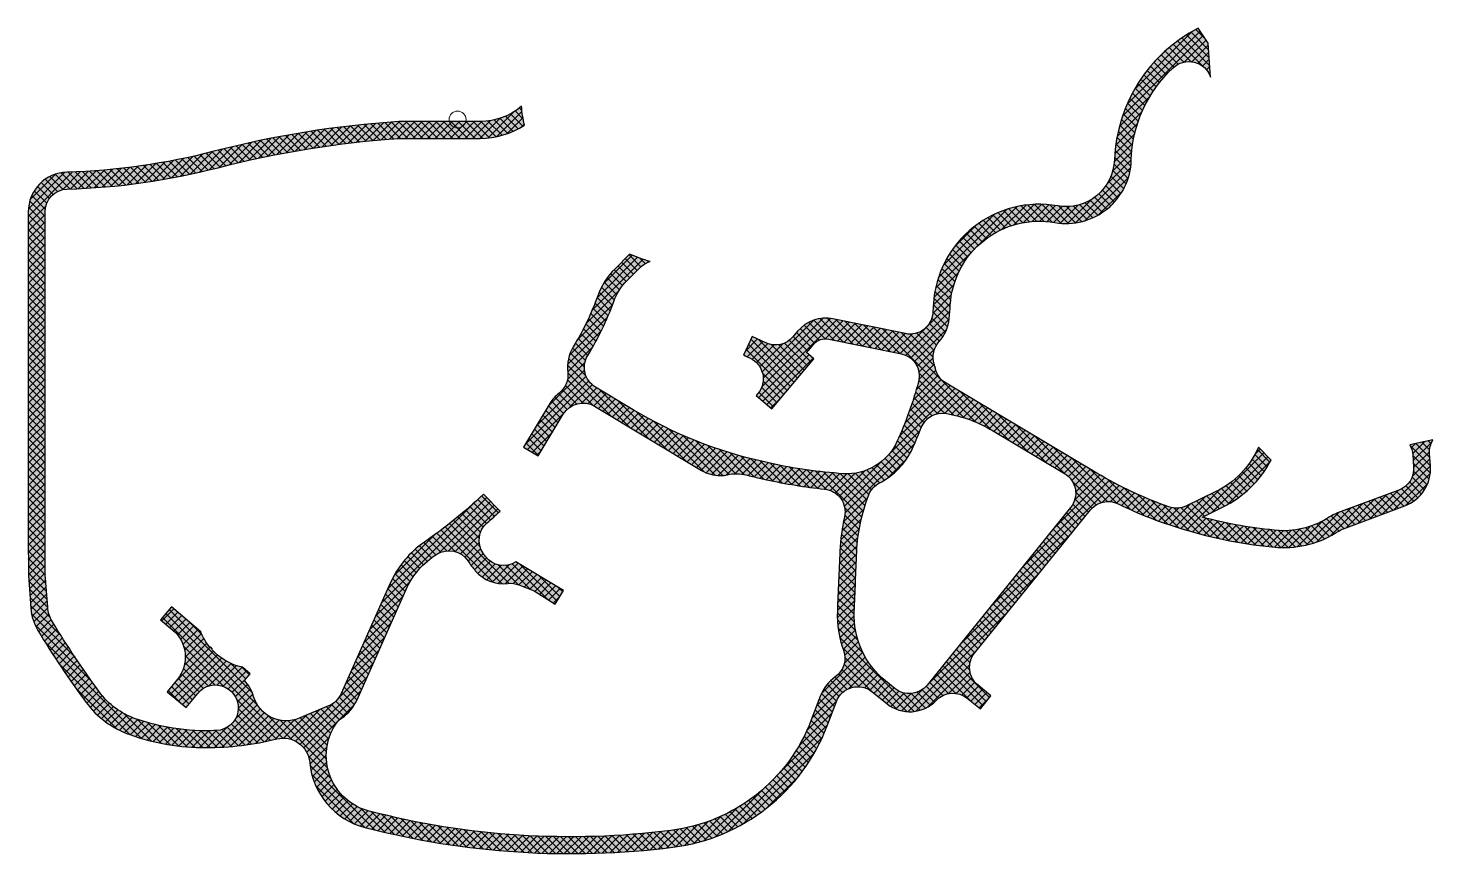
# Model space of a CAD drawing. Extents: x 833956 to 834454, y 817766 to 818060.
import ezdxf

# ---------------------------------------------------------------- set-up
doc = ezdxf.new("R2010")
doc.units = 0
doc.header["$LTSCALE"] = 10
doc.header["$MEASUREMENT"] = 0
doc.linetypes.add('ACAD_ISO03W100', pattern=[30, 12, -18])
doc.layers.get('Defpoints').update_dxf_attribs({"lineweight": 13})
for name, color, linetype, lineweight in [('eva-b-fsd', 10, 'ACAD_ISO03W100', 30), ('eva-h-fsd', 10, 'Continuous', 15), ('eva-h-solid', 254, 'Continuous', 15)]:
    doc.layers.add(name, color=color, linetype=linetype, lineweight=lineweight)

msp = doc.modelspace()

# ---------------------------------------------------------------- hatches: boundary and pattern name
at = {"layer": 'eva-h-fsd'}
h = msp.add_hatch(dxfattribs=at)
h.set_pattern_fill('NET', color=256, scale=15, angle=45)
h.set_pattern_definition([(45, (0, 0), (-1.325825214724776, 1.325825214724777), []), (135, (0, 0), (-1.325825214724777, -1.325825214724776), [])])
edge = h.paths.add_edge_path()
edge.add_line((834002.6372301079, 817849.5500554175), (834006.9812543916, 817845.859708147))
edge.add_arc((833998.8882891731, 817836.3332232774), 12.49999999996486, -39.05652049009899, 49.65134342305748, ccw=False)
edge.add_line((834008.5948489056, 817828.4571393417), (834004.9155653411, 817823.9227557593))
edge.add_line((834004.9155653411, 817823.9227557593), (834011.7278800411, 817818.3951163226))
edge.add_line((834011.7278800411, 817818.3951163226), (834015.8194032799, 817823.4375479472))
edge.add_arc((834022.1092539866, 817818.3338455572), 8.099999999883325, -87.78404388653757, 140.9434795118549, ccw=False)
edge.add_arc((834018.6331725841, 817908.1666171299), 97.99999994622758, 270.05692180446874, 272.21595611323175, ccw=False)
edge.add_arc((834018.6560224583, 817885.1666285439), 75.00000000980035, 258.0909810673327, 270.05692180351537, ccw=False)
edge.add_arc((834018.6560224635, 817885.1666285534), 75.00000002020455, 250.577467704551, 258.0909810650086, ccw=False)
edge.add_arc((834002.6944845113, 817839.8982145294), 26.99999999884721, 216.395114420816, 250.5774677049209, ccw=False)
edge.add_arc((834249.026531696, 818021.4718613817), 333.0203697453982, 211.2237900140254, 216.3943414268794, ccw=False)
edge.add_arc((833974.2924659725, 817854.9310447389), 11.74999999895416, 184.2039597017222, 211.2237900171938, ccw=False)
edge.add_line((833962.5740803665, 817854.069686065), (833961.7206500288, 817865.6802103341))
edge.add_line((833961.7206500288, 817865.6802103341), (833961.6180110648, 817879.8448784273))
edge.add_line((833961.6180110648, 817879.8448784273), (833961.6682652874, 817994.3316484608))
edge.add_arc((833969.7682645072, 817994.328092948), 8.100000000111377, 91.64423581496243, 179.9748498903664, ccw=False)
edge.add_arc((833962.6144348527, 818243.5452173792), 241.2197793766693, 271.644235816825, 284.5078058771994)
edge.add_arc((834110.3896029183, 817672.4620159062), 348.6730272428574, 93.74882869622849, 104.507805877316, ccw=False)
edge.add_arc((834088.5731495061, 818005.4210696502), 14.99999999976891, 89.99999998532581, 93.74882868128878, ccw=False)
edge.add_line((834088.57314951, 818020.42106965), (834116.0416026195, 818020.4210696503))
edge.add_arc((834116.0416026202, 818048.8448569367), 28.42378728638869, 269.999999998592, 303.3822535732885)
edge.add_arc((834194.9105075109, 818038.1901490162), 64.5681701065096, 185.6464452703483, 191.6873776557143, ccw=False)
edge.add_arc((834116.0416026193, 818048.84485694), 22.42378728973982, 270.00000000029746, 310.6713774720384, ccw=False)
edge.add_line((834116.0416026195, 818026.4210696502), (834088.5731490627, 818026.4210696502))
edge.add_arc((834088.5731490634, 818005.4210696438), 21.00000000640284, 90.00000000190573, 93.74882880097897)
edge.add_arc((834110.3896030677, 817672.4620159518), 354.6730272363994, 93.74882879905539, 104.5078058921584)
edge.add_arc((833962.6144348498, 818243.5452173941), 235.2197793916388, 271.64423581737117, 284.5078058925929, ccw=False)
edge.add_arc((833969.7682645074, 817994.328092948), 14.10000000019947, 91.64423581767458, 179.9748498915226)
edge.add_line((833955.6682658657, 817994.3342821738), (833955.6180015231, 817879.824457176))
edge.add_line((833955.6180015231, 817879.824457176), (833955.7222455201, 817865.4382867914))
edge.add_line((833955.7222455201, 817865.4382867914), (833956.5902238863, 817853.6298433379))
edge.add_arc((833974.2924659727, 817854.9310447386), 17.74999999918288, 184.2039597005885, 211.2238803700663)
edge.add_arc((834249.0392586301, 818021.480168798), 339.0355595882726, 211.2238803689501, 216.3941112063994)
edge.add_arc((834002.6945711945, 817839.8983777735), 33.00018277802427, 216.3942481429554, 250.5774200170999)
edge.add_arc((834018.6560224569, 817885.1666285313), 80.99999999727079, 250.5774677037057, 270.0569218045688)
edge.add_arc((834018.6331725849, 817908.1666171809), 103.9999999972739, 270.0569218039809, 284.0470256711494)
edge.add_arc((834046.1574149852, 817798.1576353674), 9.399999999924455, 5.063257934134128, 104.04702567256001, ccw=False)
edge.add_arc((834081.7280687429, 817801.3092408726), 26.30999896414452, 185.0632579355491, 255.4573888034726)
edge.add_arc((834148.032513655, 818056.9051646264), 290.365969649737, 255.4573881017989, 277.1987223543259)
edge.add_arc((834175.9565389802, 817835.8240966591), 67.52838349350526, 277.1987223545566, 339.2147263485334)
edge.add_line((834239.0899670366, 817811.8605234887), (834242.3915218842, 817820.5586618657))
edge.add_arc((834249.9643489061, 817817.6842417676), 8.100000000149643, 51.05985730686149, 159.2147263465691, ccw=False)
edge.add_line((834255.055264985, 817823.9844460087), (834260.2461633808, 817819.789910864))
edge.add_arc((834268.4167694332, 817829.9013497692), 12.99999999991001, 231.0598573068793, 316.5800092186044)
edge.add_arc((834283.7424357918, 817815.398455208), 8.099999999770846, 51.05985730003607, 136.5800092203406, ccw=False)
edge.add_line((834288.8333518712, 817821.6986594483), (834293.4722873142, 817817.9501411247))
edge.add_line((834293.4722873142, 817817.9501411247), (834297.2430649777, 817822.6171782936))
edge.add_line((834297.2430649777, 817822.6171782936), (834292.6545405595, 817826.3249616995))
edge.add_arc((834297.7454566382, 817832.6251659405), 8.09999999985069, 141.0598573064669, 231.0598573076249, ccw=False)
edge.add_line((834291.4452523973, 817837.7160820193), (834332.5019480572, 817888.5253202987))
edge.add_arc((834338.8021522982, 817883.4344042198), 8.099999999997026, 63.88710950717211, 141.0598573063439, ccw=False)
edge.add_arc((834407.7502710226, 818024.0949154712), 148.5500000035486, 243.887109506536, 253.2668277178851)
edge.add_arc((834412.2502017423, 818034.3209558403), 159.6444631457126, 252.7768729442815, 265.2557810701878)
edge.add_arc((834401.0642425944, 817910.6292707982), 35.46326731417368, 266.73810822923, 303.4623352258175)
edge.add_arc((834425.0845355332, 817874.2866816468), 8.10000000006635, 110.3940288012592, 123.4623352270176, ccw=False)
edge.add_line((834422.2618931796, 817881.8789599705), (834444.0147099663, 817889.9661795576))
edge.add_arc((834439.101221425, 817903.1823677508), 14.10000000009748, 290.3940288005084, 363.9986999941424)
edge.add_line((834453.1668968466, 817904.1656148894), (834452.857244668, 817908.5952916828))
edge.add_arc((834460.9375262917, 817909.1601357847), 8.099999998682323, 148.59521567057, 183.9987000020832, ccw=False)
edge.add_line((834454.0241172536, 817913.3808911021), (834445.7826258425, 817911.702903581))
edge.add_arc((834438.7915692504, 817907.6120445437), 8.099999996071016, 3.9986999876812774, 30.33429485457782, ccw=False)
edge.add_line((834446.8718508717, 817908.1768886434), (834447.1815030501, 817903.7472118515))
edge.add_arc((834439.101221425, 817903.1823677507), 8.100000000002842, -69.60597119999761, 3.998699994001015, ccw=False)
edge.add_line((834441.9238637784, 817895.5900894271), (834420.1710469923, 817887.5028698401))
edge.add_arc((834425.0845355336, 817874.2866816473), 14.09999999977013, 110.3940288010029, 123.4623352260744)
edge.add_arc((834401.0642425945, 817910.6292707985), 29.46326731445738, 266.8835049189496, 303.462335226527, ccw=False)
edge.add_arc((834412.2502017411, 818034.3209558389), 153.6444631441842, 254.923754262619, 265.2257722555377, ccw=False)
edge.add_line((834372.2866298994, 817885.9648505364), (834379.3899189063, 817889.5006191178))
edge.add_arc((834363.0062155157, 817923.5654729019), 37.80000000168781, 295.685517416566, 332.6982320039634)
edge.add_line((834396.595411923, 817906.2274832597), (834392.1232980423, 817910.7812832433))
edge.add_arc((834363.006215517, 817923.5654729003), 31.79999999961786, 295.68551741595604, 336.2955718808193, ccw=False)
edge.add_line((834376.7893310667, 817894.9077387659), (834366.5671243226, 817889.9913048263))
edge.add_arc((834363.0563306767, 817897.2909165941), 8.100000245963212, 250.584243148134, 295.6855170698751, ccw=False)
edge.add_arc((834407.7502710234, 818024.0949154712), 142.550000003938, 239.2194393844903, 250.584242158774, ccw=False)
edge.add_line((834334.8001080382, 817901.6254244884), (834281.2941293125, 817933.4967896554))
edge.add_arc((834285.4393157045, 817940.4557716049), 8.099999999862574, 191.4416321198747, 239.2194393828986, ccw=False)
edge.add_arc((834263.680489765, 817936.0519671405), 14.10000000070966, 11.44163212627772, 17.7590081111678)
edge.add_arc((834284.8226121855, 817942.8232786517), 8.099999999835534, 137.7436965376889, 197.759008104233, ccw=False)
edge.add_arc((834268.3914120158, 817957.7516295648), 14.10000000023394, 317.7436965380041, 354.7114198080395)
edge.add_arc((834138.726375379, 817969.7542254418), 144.3193688891008, 354.7114198091641, 356.6118686614466)
edge.add_arc((834314.4209393479, 817959.3525676538), 31.68283079308976, 80.04070842519587, 176.6118686603307, ccw=False)
edge.add_arc((834323.8998806977, 818013.3345665155), 23.12507493442823, 260.0407084255424, 358.4469419280398)
edge.add_arc((834393.339138578, 818011.4518864879), 46.33970044896054, 132.9402150673476, 178.4469419278464, ccw=False)
edge.add_arc((834367.4319206597, 818039.5778477938), 8.103108026780513, 17.998132806155525, 134.316472124367, ccw=False)
edge.add_line((834375.1385159488, 818042.0815947349), (834374.2990001675, 818054.1609998423))
edge.add_line((834374.2990001675, 818054.1609998423), (834370.7518997096, 818059.5426914153))
edge.add_arc((834396.102500294, 818010.5856039161), 55.13120138719275, 117.3756938265088, 177.6247845840972)
edge.add_arc((834323.8998806976, 818013.3345665154), 17.12507493422611, 260.04070843671445, 358.4469419280159, ccw=False)
edge.add_arc((834314.4209393567, 817959.3525676432), 37.68283080208961, 80.0407084361789, 176.6118667930469)
edge.add_arc((834138.7263758808, 817969.7542311484), 138.3193687257817, 355.2815456579309, 356.61186679406836, ccw=False)
edge.add_arc((834268.5044238252, 817959.0424496398), 8.09999999995704, 258.5090564658643, 355.28154565768443, ccw=False)
edge.add_line((834266.8907982013, 817951.1048043752), (834241.1749089808, 817956.3325282659))
edge.add_arc((834238.585139461, 817943.5930975946), 12.99999999982767, 78.50905646537262, 140.000001556405)
edge.add_line((834228.6265614736, 817951.9493362498), (834226.980034056, 817949.9870811763))
edge.add_arc((834220.775073925, 817955.1936606454), 8.099999999718676, 244.9558038166531, 320.00000156177754, ccw=False)
edge.add_line((834217.346204333, 817947.8552103105), (834212.492842209, 817950.122929658))
edge.add_line((834212.492842209, 817950.122929658), (834209.4026264036, 817943.5092645414))
edge.add_line((834209.4026264036, 817943.5092645414), (834211.7559992856, 817942.4096579016))
edge.add_arc((834208.3271296931, 817935.0712075668), 8.099999999961096, -39.999998437896124, 64.95580381366892, ccw=False)
edge.add_line((834214.5320898244, 817929.8646280974), (834213.9311595721, 817929.1484672705))
edge.add_line((834213.9311595721, 817929.1484672705), (834219.523284142, 817924.4561178808))
edge.add_line((834219.523284142, 817924.4561178808), (834234.3716778458, 817942.1517453997))
edge.add_line((834234.3716778458, 817942.1517453997), (834231.7290722881, 817944.3691551208))
edge.add_arc((834220.7750738886, 817955.1936606776), 15.40000004829206, 315.3406710555795, 320.0000015568368)
edge.add_line((834232.5721586186, 817945.294731778), (834234.218686036, 817947.2569868512))
edge.add_arc((834238.5851394607, 817943.5930975953), 5.699999999194366, 78.5090564630512, 140.0000015580666, ccw=False)
edge.add_line((834239.7206537888, 817949.1788479658), (834264.9111072246, 817944.0579387053))
edge.add_arc((834263.6804897648, 817936.0519671418), 8.10000000051362, -15.094465797458383, 81.26132173483091, ccw=False)
edge.add_arc((834138.7263840435, 817969.754224727), 137.5193598466249, 335.52165839543335, 344.9055341997271, ccw=False)
edge.add_arc((834246.1611747461, 817920.8424072037), 19.47445251573851, 266.2851569931342, 335.52165867457467, ccw=False)
edge.add_arc((834255.9138492196, 818071.0516805043), 169.9999999981411, 257.4222438430246, 266.2851569927167, ccw=False)
edge.add_line((834218.8939103214, 817905.1314462852), (834216.3795482471, 817905.6924479664))
edge.add_arc((834250.1330219517, 818056.972661519), 154.9999999987836, 239.0000512418732, 257.4222438418127, ccw=False)
edge.add_line((834170.302239164, 817924.1116585153), (834156.9027711668, 817932.1628548404))
edge.add_arc((834161.0745733639, 817939.105913707), 8.099999999861415, 148.4553293234017, 239.00005124297292, ccw=False)
edge.add_arc((834065.6571459061, 817997.6801657493), 103.8617276796235, 328.455329324889, 340.2062629952622)
edge.add_arc((834182.2008490694, 817955.7362408469), 19.99999999775062, 134.8844560624225, 160.2062629967736, ccw=False)
edge.add_line((834168.0872615281, 817969.9068670372), (834172.8795617952, 817974.6798776608))
edge.add_arc((834178.5955647512, 817968.9407740518), 8.100000001739737, 106.37339821970971, 134.8844560618316, ccw=False)
edge.add_arc((834195.8302532852, 818042.4247277905), 68.54983706772101, 246.9965499968098, 253.4574196269641, ccw=False)
edge.add_line((834169.041898613, 817979.3258829836), (834163.8531852652, 817974.1580548945))
edge.add_arc((834182.2008490707, 817955.7362408458), 25.9999999993535, 134.8844560630133, 160.2062629948547)
edge.add_arc((834065.6571459089, 817997.680165748), 97.86172767657976, 328.45532932469064, 340.20626299544335, ccw=False)
edge.add_arc((834161.0745733643, 817939.105913707), 14.1000000001828, 148.455329324896, 187.068703806268)
edge.add_arc((834139.0433088227, 817936.3739944686), 8.100000000489457, -52.291350960998784, 7.068703804049619, ccw=False)
edge.add_arc((834152.0102140222, 817919.6020127876), 13.09999999852895, 127.7086490347931, 148.9996004430504)
edge.add_line((834140.7813694354, 817926.3490898736), (834131.4260480554, 817910.7794663907))
edge.add_line((834131.4260480554, 817910.7794663907), (834136.5690303096, 817907.6892020763))
edge.add_line((834136.5690303096, 817907.6892020763), (834145.5054180471, 817922.5616139065))
edge.add_arc((834152.44844409, 817918.3897570827), 8.099999999440124, 59.00005123944061, 148.9996004473341, ccw=False)
edge.add_line((834156.6202462873, 817925.3328159488), (834194.5057766341, 817902.5689388483))
edge.add_arc((834201.2012616419, 817913.7121197457), 13.00000000003933, 239.0000512430822, 270.2331593268543)
edge.add_arc((834201.2095735356, 817911.6695948027), 10.95745814479144, 270.2331593215895, 283.5983857453361)
edge.add_arc((834206.9598821785, 817887.8977372937), 13.50000000016967, 75.6756657912594, 103.59838574955882, ccw=False)
edge.add_arc((834250.1330219513, 818056.9726615208), 161.0000000004946, 255.6756657908975, 257.4222438422686)
edge.add_line((834215.0729621687, 817899.8364396997), (834217.5873242428, 817899.2754380185))
edge.add_arc((834255.9138492193, 818071.0516805056), 175.9999999993589, 257.4222438432481, 264.2119240643254)
edge.add_arc((834237.3475029919, 817887.8902741245), 8.100000000008526, -12.700159383768721, 84.2119240632208, ccw=False)
edge.add_arc((834312.5611692572, 817870.9399225238), 69.00000008077453, 167.2998406162297, 177.567992181365)
edge.add_arc((857929.2831915234, 816867.7387086955), 23707.01962424464, 177.5676287468892, 177.6189359836582)
edge.add_arc((834278.7007649217, 817851.1617783045), 36.00000000117743, 177.6189359687739, 200.2081404197619)
edge.add_arc((834237.3153865357, 817835.9282476587), 8.099999999857097, -55.265596569839715, 20.208140421590087, ccw=False)
edge.add_arc((834249.9643489057, 817817.6842417676), 14.09999999989952, 124.7344034298153, 159.2147263485419)
edge.add_line((834236.7820203864, 817822.6878619377), (834233.480465539, 817813.989723561))
edge.add_arc((834175.9565389807, 817835.8240966592), 61.52838349314366, 277.1987223550467, 339.2147263481819, ccw=False)
edge.add_arc((834148.0325136529, 818056.9051646162), 284.3659696394638, 255.4573881016014, 277.1987223552006, ccw=False)
edge.add_arc((834081.7280693146, 817801.3092417937), 20.30999999950336, 205.7336050502643, 255.4573881008221, ccw=False)
edge.add_arc((834081.7280683762, 817801.3092437319), 20.3099999957016, 146.4312469227816, 205.7336111252107, ccw=False)
edge.add_arc((834071.5544165823, 817808.0606072306), 8.099999999200984, 123.9617056671731, 146.4312469229066, ccw=False)
edge.add_arc((834058.9012504502, 817826.8467693429), 14.55000000248084, 303.961705672127, 336.0291402343753)
edge.add_line((834072.1963450047, 817820.9355122128), (834089.6141981219, 817860.1102634121))
edge.add_arc((834116.1130124438, 817848.3283773374), 28.99999999895511, 122.3911171567944, 156.0291423669257, ccw=False)
edge.add_arc((834104.9169683793, 817865.9765669688), 8.099999999937053, 33.039971286591424, 122.39111715687201, ccw=False)
edge.add_arc((834140.3038433046, 817888.9921863634), 34.11314550103497, 213.0399712864532, 220.3007455618268)
edge.add_arc((834124.2016935876, 817875.3362101105), 13.00000000038153, 220.3007455657757, 276.9290083044257)
edge.add_arc((834126.7471860372, 817854.3903151513), 8.100001124151758, 68.27425558383862, 96.92900818586747, ccw=False)
edge.add_line((834129.7455164917, 817861.9149435605), (834135.1135118745, 817859.7759642722))
edge.add_line((834135.1135118745, 817859.7759642722), (834142.6223979482, 817855.0475611883))
edge.add_line((834142.6223979482, 817855.0475611883), (834145.5621490245, 817859.9140919931))
edge.add_line((834145.5621490245, 817859.9140919931), (834128.7020771768, 817870.0856928767))
edge.add_arc((834124.3458683018, 817876.9145613217), 8.100000000094047, 217.1198732801034, 302.5342427918463, ccw=False)
edge.add_arc((834140.3038432904, 817888.9921863553), 28.11314548473795, 214.1091972686691, 217.1198732819908, ccw=False)
edge.add_arc((834123.7335526448, 817877.7693765415), 8.099999999932356, 129.8458856661256, 214.1091972678508, ccw=False)
edge.add_arc((834079.459470565, 817930.8223277412), 60.99999981933, 309.845885661101, 312.6845503572562)
edge.add_arc((834058.3748685501, 817953.6838579699), 92.09999992423651, 312.6845503490685, 314.6106024343607)
edge.add_line((834123.0552985339, 817888.1182270101), (834117.1424996464, 817894.1131685446))
edge.add_arc((833996.4615914122, 818021.3681531793), 175.3787693154731, 304.66259644950554, 313.4811452992019, ccw=False)
edge.add_arc((834116.113012444, 817848.3283773374), 34.99999999915553, 124.662662103252, 156.029142367162)
edge.add_line((834084.1316848138, 817862.5478950138), (834066.7138319163, 817823.3731443087))
edge.add_arc((834058.9012504513, 817826.846769342), 8.550000001113716, 292.5985639328043, 336.02914236446725, ccw=False)
edge.add_line((834062.1867776173, 817818.9532396334), (834051.7616538772, 817814.6139860274))
edge.add_arc((834047.1503876805, 817825.6926242135), 11.99999999980446, 196.3763551331054, 292.59856393031754, ccw=False)
edge.add_arc((834022.1092539885, 817818.3338455581), 14.09999999772077, 16.37635513348703, 43.33252058601237)
edge.add_line((834032.3653595872, 817828.0097071674), (834034.386, 817830.3208))
edge.add_line((834034.386, 817830.3208), (834031.6485, 817832.687))
edge.add_arc((834036.2306209765, 817853.0603660947), 20.88228624146727, 222.526048214471, 257.32466606550713, ccw=False)
edge.add_line((834020.841, 817838.9455), (834021.0401000001, 817839.1463000001))
edge.add_line((834021.0401000001, 817839.1463000001), (834020.3463, 817839.9377000001))
edge.add_line((834020.3463, 817839.9377000001), (834020.1387000001, 817839.7482000001))
edge.add_arc((834036.5087129961, 817853.0439147211), 21.08917626250968, 201.4883371977602, 219.0834829419725, ccw=False)
edge.add_line((834016.8854, 817845.3187), (834006.5218534127, 817854.1227681547))
edge.add_line((834006.5218534127, 817854.1227681547), (834002.637230108, 817849.5500554173))
edge = h.paths.add_edge_path(flags=16)
edge.add_arc((834246.1611747594, 817920.8424071812), 25.47445249405623, 297.0603261748383, 335.521658642506)
edge.add_arc((834138.7263840496, 817969.7542247252), 143.5193598400192, 335.5216583950567, 338.7572987647785)
edge.add_arc((834280.0438196856, 817914.8196030047), 8.099999999985684, 79.70318617243208, 158.7572987649068, ccw=False)
edge.add_arc((834272.7330468633, 817874.5782983438), 49.00000000079762, 59.21943938408748, 79.70318617331412, ccw=False)
edge.add_line((834297.8088657779, 817916.6758434722), (834323.3455556602, 817901.4646616981))
edge.add_arc((834319.2003692684, 817894.5056797484), 8.099999999943455, -38.93681206741121, 59.21943938515642, ccw=False)
edge.add_line((834325.5008694356, 817889.4151299115), (834274.5527493529, 817826.357375958))
edge.add_arc((834268.2525451119, 817831.4482920369), 8.099999999997026, 231.0598573069844, 321.05985730634393, ccw=False)
edge.add_line((834263.1616290332, 817825.1480877959), (834259.8455201834, 817827.8276885235))
edge.add_arc((834278.7007649211, 817851.1617783047), 30.00000000065241, 177.6189359691103, 231.0598573047104, ccw=False)
edge.add_arc((857929.3039646209, 816867.7378359095), 23701.04041566723, 177.5676286781247, 177.6189359618932, ccw=False)
edge.add_arc((834312.5611692584, 817870.9399225225), 63.00000008221533, 158.631653379222, 177.5679921804112, ccw=False)
edge.add_arc((834261.4351460461, 817890.9434162044), 8.100000000322376, 117.06032617563099, 158.6316533800974, ccw=False)
at = {"layer": 'eva-h-solid'}
h = msp.add_hatch(color=256, dxfattribs=at)
h.dxf.hatch_style = 1
edge = h.paths.add_edge_path()
edge.add_line((834002.6372301079, 817849.5500554175), (834006.9812543916, 817845.859708147))
edge.add_arc((833998.8882891731, 817836.3332232774), 12.49999999996486, -39.05652049009899, 49.65134342305748, ccw=False)
edge.add_line((834008.5948489056, 817828.4571393417), (834004.9155653411, 817823.9227557593))
edge.add_line((834004.9155653411, 817823.9227557593), (834011.7278800411, 817818.3951163226))
edge.add_line((834011.7278800411, 817818.3951163226), (834015.8194032799, 817823.4375479472))
edge.add_arc((834022.1092539866, 817818.3338455572), 8.099999999883325, -87.78404388653757, 140.9434795118549, ccw=False)
edge.add_arc((834018.6331725841, 817908.1666171299), 97.99999994622758, 270.05692180446874, 272.21595611323175, ccw=False)
edge.add_arc((834018.6560224583, 817885.1666285439), 75.00000000980035, 258.0909810673327, 270.05692180351537, ccw=False)
edge.add_arc((834018.6560224635, 817885.1666285534), 75.00000002020455, 250.577467704551, 258.0909810650086, ccw=False)
edge.add_arc((834002.6944845113, 817839.8982145294), 26.99999999884721, 216.395114420816, 250.5774677049209, ccw=False)
edge.add_arc((834249.026531696, 818021.4718613817), 333.0203697453982, 211.2237900140254, 216.3943414268794, ccw=False)
edge.add_arc((833974.2924659725, 817854.9310447389), 11.74999999895416, 184.2039597017222, 211.2237900171938, ccw=False)
edge.add_line((833962.5740803665, 817854.069686065), (833961.7206500288, 817865.6802103341))
edge.add_line((833961.7206500288, 817865.6802103341), (833961.6180110648, 817879.8448784273))
edge.add_line((833961.6180110648, 817879.8448784273), (833961.6682652874, 817994.3316484608))
edge.add_arc((833969.7682645072, 817994.328092948), 8.100000000111377, 91.64423581496243, 179.9748498903664, ccw=False)
edge.add_arc((833962.6144348527, 818243.5452173792), 241.2197793766693, 271.644235816825, 284.5078058771994)
edge.add_arc((834110.3896029183, 817672.4620159062), 348.6730272428574, 93.74882869622849, 104.507805877316, ccw=False)
edge.add_arc((834088.5731495061, 818005.4210696502), 14.99999999976891, 89.99999998532581, 93.74882868128878, ccw=False)
edge.add_line((834088.57314951, 818020.42106965), (834116.0416026195, 818020.4210696503))
edge.add_arc((834116.0416026202, 818048.8448569367), 28.42378728638869, 269.999999998592, 303.3822535732885)
edge.add_arc((834194.9105075109, 818038.1901490162), 64.5681701065096, 185.6464452703483, 191.6873776557143, ccw=False)
edge.add_arc((834116.0416026193, 818048.84485694), 22.42378728973982, 270.00000000029746, 310.6713774720384, ccw=False)
edge.add_line((834116.0416026195, 818026.4210696502), (834088.5731490627, 818026.4210696502))
edge.add_arc((834088.5731490634, 818005.4210696438), 21.00000000640284, 90.00000000190573, 93.74882880097897)
edge.add_arc((834110.3896030677, 817672.4620159518), 354.6730272363994, 93.74882879905539, 104.5078058921584)
edge.add_arc((833962.6144348498, 818243.5452173941), 235.2197793916388, 271.64423581737117, 284.5078058925929, ccw=False)
edge.add_arc((833969.7682645074, 817994.328092948), 14.10000000019947, 91.64423581767458, 179.9748498915226)
edge.add_line((833955.6682658657, 817994.3342821738), (833955.6180015231, 817879.824457176))
edge.add_line((833955.6180015231, 817879.824457176), (833955.7222455201, 817865.4382867914))
edge.add_line((833955.7222455201, 817865.4382867914), (833956.5902238863, 817853.6298433379))
edge.add_arc((833974.2924659727, 817854.9310447386), 17.74999999918288, 184.2039597005885, 211.2238803700663)
edge.add_arc((834249.0392586301, 818021.480168798), 339.0355595882726, 211.2238803689501, 216.3941112063994)
edge.add_arc((834002.6945711945, 817839.8983777735), 33.00018277802427, 216.3942481429554, 250.5774200170999)
edge.add_arc((834018.6560224569, 817885.1666285313), 80.99999999727079, 250.5774677037057, 270.0569218045688)
edge.add_arc((834018.6331725849, 817908.1666171809), 103.9999999972739, 270.0569218039809, 284.0470256711494)
edge.add_arc((834046.1574149852, 817798.1576353674), 9.399999999924455, 5.063257934134128, 104.04702567256001, ccw=False)
edge.add_arc((834081.7280687429, 817801.3092408726), 26.30999896414452, 185.0632579355491, 255.4573888034726)
edge.add_arc((834148.032513655, 818056.9051646264), 290.365969649737, 255.4573881017989, 277.1987223543259)
edge.add_arc((834175.9565389802, 817835.8240966591), 67.52838349350526, 277.1987223545566, 339.2147263485334)
edge.add_line((834239.0899670366, 817811.8605234887), (834242.3915218842, 817820.5586618657))
edge.add_arc((834249.9643489061, 817817.6842417676), 8.100000000149643, 51.05985730686149, 159.2147263465691, ccw=False)
edge.add_line((834255.055264985, 817823.9844460087), (834260.2461633808, 817819.789910864))
edge.add_arc((834268.4167694332, 817829.9013497692), 12.99999999991001, 231.0598573068793, 316.5800092186044)
edge.add_arc((834283.7424357918, 817815.398455208), 8.099999999770846, 51.05985730003607, 136.5800092203406, ccw=False)
edge.add_line((834288.8333518712, 817821.6986594483), (834293.4722873142, 817817.9501411247))
edge.add_line((834293.4722873142, 817817.9501411247), (834297.2430649777, 817822.6171782936))
edge.add_line((834297.2430649777, 817822.6171782936), (834292.6545405595, 817826.3249616995))
edge.add_arc((834297.7454566382, 817832.6251659405), 8.09999999985069, 141.0598573064669, 231.0598573076249, ccw=False)
edge.add_line((834291.4452523973, 817837.7160820193), (834332.5019480572, 817888.5253202987))
edge.add_arc((834338.8021522982, 817883.4344042198), 8.099999999997026, 63.88710950717211, 141.0598573063439, ccw=False)
edge.add_arc((834407.7502710226, 818024.0949154712), 148.5500000035486, 243.887109506536, 253.2668277178851)
edge.add_arc((834412.2502017423, 818034.3209558403), 159.6444631457126, 252.7768729442815, 265.2557810701878)
edge.add_arc((834401.0642425944, 817910.6292707982), 35.46326731417368, 266.73810822923, 303.4623352258175)
edge.add_arc((834425.0845355332, 817874.2866816468), 8.10000000006635, 110.3940288012592, 123.4623352270176, ccw=False)
edge.add_line((834422.2618931796, 817881.8789599705), (834444.0147099663, 817889.9661795576))
edge.add_arc((834439.101221425, 817903.1823677508), 14.10000000009748, 290.3940288005084, 363.9986999941424)
edge.add_line((834453.1668968466, 817904.1656148894), (834452.857244668, 817908.5952916828))
edge.add_arc((834460.9375262917, 817909.1601357847), 8.099999998682323, 148.59521567057, 183.9987000020832, ccw=False)
edge.add_line((834454.0241172536, 817913.3808911021), (834445.7826258425, 817911.702903581))
edge.add_arc((834438.7915692504, 817907.6120445437), 8.099999996071016, 3.9986999876812774, 30.33429485457782, ccw=False)
edge.add_line((834446.8718508717, 817908.1768886434), (834447.1815030501, 817903.7472118515))
edge.add_arc((834439.101221425, 817903.1823677507), 8.100000000002842, -69.60597119999761, 3.998699994001015, ccw=False)
edge.add_line((834441.9238637784, 817895.5900894271), (834420.1710469923, 817887.5028698401))
edge.add_arc((834425.0845355336, 817874.2866816473), 14.09999999977013, 110.3940288010029, 123.4623352260744)
edge.add_arc((834401.0642425945, 817910.6292707985), 29.46326731445738, 266.8835049189496, 303.462335226527, ccw=False)
edge.add_arc((834412.2502017411, 818034.3209558389), 153.6444631441842, 254.923754262619, 265.2257722555377, ccw=False)
edge.add_line((834372.2866298994, 817885.9648505364), (834379.3899189063, 817889.5006191178))
edge.add_arc((834363.0062155157, 817923.5654729019), 37.80000000168781, 295.685517416566, 332.6982320039634)
edge.add_line((834396.595411923, 817906.2274832597), (834392.1232980423, 817910.7812832433))
edge.add_arc((834363.006215517, 817923.5654729003), 31.79999999961786, 295.68551741595604, 336.2955718808193, ccw=False)
edge.add_line((834376.7893310667, 817894.9077387659), (834366.5671243226, 817889.9913048263))
edge.add_arc((834363.0563306767, 817897.2909165941), 8.100000245963212, 250.584243148134, 295.6855170698751, ccw=False)
edge.add_arc((834407.7502710234, 818024.0949154712), 142.550000003938, 239.2194393844903, 250.584242158774, ccw=False)
edge.add_line((834334.8001080382, 817901.6254244884), (834281.2941293125, 817933.4967896554))
edge.add_arc((834285.4393157045, 817940.4557716049), 8.099999999862574, 191.4416321198747, 239.2194393828986, ccw=False)
edge.add_arc((834263.680489765, 817936.0519671405), 14.10000000070966, 11.44163212627772, 17.7590081111678)
edge.add_arc((834284.8226121855, 817942.8232786517), 8.099999999835534, 137.7436965376889, 197.759008104233, ccw=False)
edge.add_arc((834268.3914120158, 817957.7516295648), 14.10000000023394, 317.7436965380041, 354.7114198080395)
edge.add_arc((834138.726375379, 817969.7542254418), 144.3193688891008, 354.7114198091641, 356.6118686614466)
edge.add_arc((834314.4209393479, 817959.3525676538), 31.68283079308976, 80.04070842519587, 176.6118686603307, ccw=False)
edge.add_arc((834323.8998806977, 818013.3345665155), 23.12507493442823, 260.0407084255424, 358.4469419280398)
edge.add_arc((834393.339138578, 818011.4518864879), 46.33970044896054, 132.9402150673476, 178.4469419278464, ccw=False)
edge.add_arc((834367.4319206597, 818039.5778477938), 8.103108026780513, 17.998132806155525, 134.316472124367, ccw=False)
edge.add_line((834375.1385159488, 818042.0815947349), (834374.2990001675, 818054.1609998423))
edge.add_line((834374.2990001675, 818054.1609998423), (834370.7518997096, 818059.5426914153))
edge.add_arc((834396.102500294, 818010.5856039161), 55.13120138719275, 117.3756938265088, 177.6247845840972)
edge.add_arc((834323.8998806976, 818013.3345665154), 17.12507493422611, 260.04070843671445, 358.4469419280159, ccw=False)
edge.add_arc((834314.4209393567, 817959.3525676432), 37.68283080208961, 80.0407084361789, 176.6118667930469)
edge.add_arc((834138.7263758808, 817969.7542311484), 138.3193687257817, 355.2815456579309, 356.61186679406836, ccw=False)
edge.add_arc((834268.5044238252, 817959.0424496398), 8.09999999995704, 258.5090564658643, 355.28154565768443, ccw=False)
edge.add_line((834266.8907982013, 817951.1048043752), (834241.1749089808, 817956.3325282659))
edge.add_arc((834238.585139461, 817943.5930975946), 12.99999999982767, 78.50905646537262, 140.000001556405)
edge.add_line((834228.6265614736, 817951.9493362498), (834226.980034056, 817949.9870811763))
edge.add_arc((834220.775073925, 817955.1936606454), 8.099999999718676, 244.9558038166531, 320.00000156177754, ccw=False)
edge.add_line((834217.346204333, 817947.8552103105), (834212.492842209, 817950.122929658))
edge.add_line((834212.492842209, 817950.122929658), (834209.4026264036, 817943.5092645414))
edge.add_line((834209.4026264036, 817943.5092645414), (834211.7559992856, 817942.4096579016))
edge.add_arc((834208.3271296931, 817935.0712075668), 8.099999999961096, -39.999998437896124, 64.95580381366892, ccw=False)
edge.add_line((834214.5320898244, 817929.8646280974), (834213.9311595721, 817929.1484672705))
edge.add_line((834213.9311595721, 817929.1484672705), (834219.523284142, 817924.4561178808))
edge.add_line((834219.523284142, 817924.4561178808), (834234.3716778458, 817942.1517453997))
edge.add_line((834234.3716778458, 817942.1517453997), (834231.7290722881, 817944.3691551208))
edge.add_arc((834220.7750738886, 817955.1936606776), 15.40000004829206, 315.3406710555795, 320.0000015568368)
edge.add_line((834232.5721586186, 817945.294731778), (834234.218686036, 817947.2569868512))
edge.add_arc((834238.5851394607, 817943.5930975953), 5.699999999194366, 78.5090564630512, 140.0000015580666, ccw=False)
edge.add_line((834239.7206537888, 817949.1788479658), (834264.9111072246, 817944.0579387053))
edge.add_arc((834263.6804897648, 817936.0519671418), 8.10000000051362, -15.094465797458383, 81.26132173483091, ccw=False)
edge.add_arc((834138.7263840435, 817969.754224727), 137.5193598466249, 335.52165839543335, 344.9055341997271, ccw=False)
edge.add_arc((834246.1611747461, 817920.8424072037), 19.47445251573851, 266.2851569931342, 335.52165867457467, ccw=False)
edge.add_arc((834255.9138492196, 818071.0516805043), 169.9999999981411, 257.4222438430246, 266.2851569927167, ccw=False)
edge.add_line((834218.8939103214, 817905.1314462852), (834216.3795482471, 817905.6924479664))
edge.add_arc((834250.1330219517, 818056.972661519), 154.9999999987836, 239.0000512418732, 257.4222438418127, ccw=False)
edge.add_line((834170.302239164, 817924.1116585153), (834156.9027711668, 817932.1628548404))
edge.add_arc((834161.0745733639, 817939.105913707), 8.099999999861415, 148.4553293234017, 239.00005124297292, ccw=False)
edge.add_arc((834065.6571459061, 817997.6801657493), 103.8617276796235, 328.455329324889, 340.2062629952622)
edge.add_arc((834182.2008490694, 817955.7362408469), 19.99999999775062, 134.8844560624225, 160.2062629967736, ccw=False)
edge.add_line((834168.0872615281, 817969.9068670372), (834172.8795617952, 817974.6798776608))
edge.add_arc((834178.5955647512, 817968.9407740518), 8.100000001739737, 106.37339821970971, 134.8844560618316, ccw=False)
edge.add_arc((834195.8302532852, 818042.4247277905), 68.54983706772101, 246.9965499968098, 253.4574196269641, ccw=False)
edge.add_line((834169.041898613, 817979.3258829836), (834163.8531852652, 817974.1580548945))
edge.add_arc((834182.2008490707, 817955.7362408458), 25.9999999993535, 134.8844560630133, 160.2062629948547)
edge.add_arc((834065.6571459089, 817997.680165748), 97.86172767657976, 328.45532932469064, 340.20626299544335, ccw=False)
edge.add_arc((834161.0745733643, 817939.105913707), 14.1000000001828, 148.455329324896, 187.068703806268)
edge.add_arc((834139.0433088227, 817936.3739944686), 8.100000000489457, -52.291350960998784, 7.068703804049619, ccw=False)
edge.add_arc((834152.0102140222, 817919.6020127876), 13.09999999852895, 127.7086490347931, 148.9996004430504)
edge.add_line((834140.7813694354, 817926.3490898736), (834131.4260480554, 817910.7794663907))
edge.add_line((834131.4260480554, 817910.7794663907), (834136.5690303096, 817907.6892020763))
edge.add_line((834136.5690303096, 817907.6892020763), (834145.5054180471, 817922.5616139065))
edge.add_arc((834152.44844409, 817918.3897570827), 8.099999999440124, 59.00005123944061, 148.9996004473341, ccw=False)
edge.add_line((834156.6202462873, 817925.3328159488), (834194.5057766341, 817902.5689388483))
edge.add_arc((834201.2012616419, 817913.7121197457), 13.00000000003933, 239.0000512430822, 270.2331593268543)
edge.add_arc((834201.2095735356, 817911.6695948027), 10.95745814479144, 270.2331593215895, 283.5983857453361)
edge.add_arc((834206.9598821785, 817887.8977372937), 13.50000000016967, 75.6756657912594, 103.59838574955882, ccw=False)
edge.add_arc((834250.1330219513, 818056.9726615208), 161.0000000004946, 255.6756657908975, 257.4222438422686)
edge.add_line((834215.0729621687, 817899.8364396997), (834217.5873242428, 817899.2754380185))
edge.add_arc((834255.9138492193, 818071.0516805056), 175.9999999993589, 257.4222438432481, 264.2119240643254)
edge.add_arc((834237.3475029919, 817887.8902741245), 8.100000000008526, -12.700159383768721, 84.2119240632208, ccw=False)
edge.add_arc((834312.5611692572, 817870.9399225238), 69.00000008077453, 167.2998406162297, 177.567992181365)
edge.add_arc((857929.2831915234, 816867.7387086955), 23707.01962424464, 177.5676287468892, 177.6189359836582)
edge.add_arc((834278.7007649217, 817851.1617783045), 36.00000000117743, 177.6189359687739, 200.2081404197619)
edge.add_arc((834237.3153865357, 817835.9282476587), 8.099999999857097, -55.265596569839715, 20.208140421590087, ccw=False)
edge.add_arc((834249.9643489057, 817817.6842417676), 14.09999999989952, 124.7344034298153, 159.2147263485419)
edge.add_line((834236.7820203864, 817822.6878619377), (834233.480465539, 817813.989723561))
edge.add_arc((834175.9565389807, 817835.8240966592), 61.52838349314366, 277.1987223550467, 339.2147263481819, ccw=False)
edge.add_arc((834148.0325136529, 818056.9051646162), 284.3659696394638, 255.4573881016014, 277.1987223552006, ccw=False)
edge.add_arc((834081.7280693146, 817801.3092417937), 20.30999999950336, 205.7336050502643, 255.4573881008221, ccw=False)
edge.add_arc((834081.7280683762, 817801.3092437319), 20.3099999957016, 146.4312469227816, 205.7336111252107, ccw=False)
edge.add_arc((834071.5544165823, 817808.0606072306), 8.099999999200984, 123.9617056671731, 146.4312469229066, ccw=False)
edge.add_arc((834058.9012504502, 817826.8467693429), 14.55000000248084, 303.961705672127, 336.0291402343753)
edge.add_line((834072.1963450047, 817820.9355122128), (834089.6141981219, 817860.1102634121))
edge.add_arc((834116.1130124438, 817848.3283773374), 28.99999999895511, 122.3911171567944, 156.0291423669257, ccw=False)
edge.add_arc((834104.9169683793, 817865.9765669688), 8.099999999937053, 33.039971286591424, 122.39111715687201, ccw=False)
edge.add_arc((834140.3038433046, 817888.9921863634), 34.11314550103497, 213.0399712864532, 220.3007455618268)
edge.add_arc((834124.2016935876, 817875.3362101105), 13.00000000038153, 220.3007455657757, 276.9290083044257)
edge.add_arc((834126.7471860372, 817854.3903151513), 8.100001124151758, 68.27425558383862, 96.92900818586747, ccw=False)
edge.add_line((834129.7455164917, 817861.9149435605), (834135.1135118745, 817859.7759642722))
edge.add_line((834135.1135118745, 817859.7759642722), (834142.6223979482, 817855.0475611883))
edge.add_line((834142.6223979482, 817855.0475611883), (834145.5621490245, 817859.9140919931))
edge.add_line((834145.5621490245, 817859.9140919931), (834128.7020771768, 817870.0856928767))
edge.add_arc((834124.3458683018, 817876.9145613217), 8.100000000094047, 217.1198732801034, 302.5342427918463, ccw=False)
edge.add_arc((834140.3038432904, 817888.9921863553), 28.11314548473795, 214.1091972686691, 217.1198732819908, ccw=False)
edge.add_arc((834123.7335526448, 817877.7693765415), 8.099999999932356, 129.8458856661256, 214.1091972678508, ccw=False)
edge.add_arc((834079.459470565, 817930.8223277412), 60.99999981933, 309.845885661101, 312.6845503572562)
edge.add_arc((834058.3748685501, 817953.6838579699), 92.09999992423651, 312.6845503490685, 314.6106024343607)
edge.add_line((834123.0552985339, 817888.1182270101), (834117.1424996464, 817894.1131685446))
edge.add_arc((833996.4615914122, 818021.3681531793), 175.3787693154731, 304.66259644950554, 313.4811452992019, ccw=False)
edge.add_arc((834116.113012444, 817848.3283773374), 34.99999999915553, 124.662662103252, 156.029142367162)
edge.add_line((834084.1316848138, 817862.5478950138), (834066.7138319163, 817823.3731443087))
edge.add_arc((834058.9012504513, 817826.846769342), 8.550000001113716, 292.5985639328043, 336.02914236446725, ccw=False)
edge.add_line((834062.1867776173, 817818.9532396334), (834051.7616538772, 817814.6139860274))
edge.add_arc((834047.1503876805, 817825.6926242135), 11.99999999980446, 196.3763551331054, 292.59856393031754, ccw=False)
edge.add_arc((834022.1092539885, 817818.3338455581), 14.09999999772077, 16.37635513348703, 43.33252058601237)
edge.add_line((834032.3653595872, 817828.0097071674), (834034.386, 817830.3208))
edge.add_line((834034.386, 817830.3208), (834031.6485, 817832.687))
edge.add_arc((834036.2306209765, 817853.0603660947), 20.88228624146727, 222.526048214471, 257.32466606550713, ccw=False)
edge.add_line((834020.841, 817838.9455), (834021.0401000001, 817839.1463000001))
edge.add_line((834021.0401000001, 817839.1463000001), (834020.3463, 817839.9377000001))
edge.add_line((834020.3463, 817839.9377000001), (834020.1387000001, 817839.7482000001))
edge.add_arc((834036.5087129961, 817853.0439147211), 21.08917626250968, 201.4883371977602, 219.0834829419725, ccw=False)
edge.add_line((834016.8854, 817845.3187), (834006.5218534127, 817854.1227681547))
edge.add_line((834006.5218534127, 817854.1227681547), (834002.637230108, 817849.5500554173))
edge = h.paths.add_edge_path(flags=16)
edge.add_arc((834246.1611747594, 817920.8424071812), 25.47445249405623, 297.0603261748383, 335.521658642506)
edge.add_arc((834138.7263840496, 817969.7542247252), 143.5193598400192, 335.5216583950567, 338.7572987647785)
edge.add_arc((834280.0438196856, 817914.8196030047), 8.099999999985684, 79.70318617243208, 158.7572987649068, ccw=False)
edge.add_arc((834272.7330468633, 817874.5782983438), 49.00000000079762, 59.21943938408748, 79.70318617331412, ccw=False)
edge.add_line((834297.8088657779, 817916.6758434722), (834323.3455556602, 817901.4646616981))
edge.add_arc((834319.2003692684, 817894.5056797484), 8.099999999943455, -38.93681206741121, 59.21943938515642, ccw=False)
edge.add_line((834325.5008694356, 817889.4151299115), (834274.5527493529, 817826.357375958))
edge.add_arc((834268.2525451119, 817831.4482920369), 8.099999999997026, 231.0598573069844, 321.05985730634393, ccw=False)
edge.add_line((834263.1616290332, 817825.1480877959), (834259.8455201834, 817827.8276885235))
edge.add_arc((834278.7007649211, 817851.1617783047), 30.00000000065241, 177.6189359691103, 231.0598573047104, ccw=False)
edge.add_arc((857929.3039646209, 816867.7378359095), 23701.04041566723, 177.5676286781247, 177.6189359618932, ccw=False)
edge.add_arc((834312.5611692584, 817870.9399225225), 63.00000008221533, 158.631653379222, 177.5679921804112, ccw=False)
edge.add_arc((834261.4351460461, 817890.9434162044), 8.100000000322376, 117.06032617563099, 158.6316533800974, ccw=False)

# ---------------------------------------------------------------- linework, layer by layer
at = {"layer": 'Defpoints', "color": 8}
msp.add_circle((834108.001000166, 818027.1269998552), 3, dxfattribs=at)
at = {"layer": 'eva-b-fsd', "linetype": 'Continuous', "ltscale": 0.01}
msp.add_lwpolyline([(834002.6372301079, 817849.5500554175), (834006.9812543916, 817845.859708147, -0.4076235460759038), (834008.5948489056, 817828.4571393417), (834004.9155653411, 817823.9227557593), (834011.7278800411, 817818.3951163226), (834015.8194032799, 817823.4375479472, -1.550619121318107), (834022.4224493079, 817810.2399028413, -0.009420843030133354), (834018.7305329127, 817810.1666655461, -0.05225876069611794), (834003.1791567056, 817811.780889957, -0.03279563687517581), (833993.7161194178, 817814.4347316532, -0.1502645362487257), (833980.9609858491, 817823.8777577368, -0.02256461508537117), (833964.2444641154, 817848.840054782, -0.1184455387198875), (833962.5740803665, 817854.069686065), (833961.7206500288, 817865.6802103341), (833961.6180110648, 817879.8448784273), (833961.6682652874, 817994.3316484608, -0.4057052637153095), (833969.5358480487, 818002.4247578535, 0.05618692786495175), (834023.0428602174, 818010.0170876593, -0.04697941049701544), (834087.5924085618, 818020.3889735513, -0.0163588099891262), (834088.57314951, 818020.42106965), (834116.0416026195, 818020.4210696503, 0.1466964730407549), (834131.6809994965, 818025.1104736701, -0.02636464609809082), (834130.6556240981, 818031.8373111843, -0.1793490669487496), (834116.0416026195, 818026.4210696502), (834088.5731490627, 818026.4210696502, 0.01635881043925238), (834087.2001116972, 818026.3761351092, 0.04697941011225405), (834021.5397888765, 818015.8257687959, -0.05618692792992909), (833969.3636877087, 818008.422287413, 0.4057052637058618), (833955.6682658657, 817994.3342821738), (833955.6180015231, 817879.824457176), (833955.7222455201, 817865.4382867914), (833956.5902238863, 817853.6298433379, 0.1184459384947622), (833959.1135840596, 817845.729738101, 0.02256321559913431), (833976.1309629908, 817820.3181126429, 0.1502681886719424), (833991.7209271747, 817808.7761799026, 0.08520041912380924), (834018.7364937491, 817804.166668507, 0.06111927870895128), (834043.8758640277, 817807.2765456765, -0.4609204380753084), (834055.5207349241, 817798.9872375125, 0.3171904999282548), (834075.1216292753, 817775.8421836603, 0.0951500649573499), (834184.4185956891, 817768.8280059261, 0.2773997467078439), (834239.0899670366, 817811.8605234887), (834242.3915218842, 817820.5586618657, -0.5103769204501658), (834255.055264985, 817823.9844460087), (834260.2461633808, 817819.789910864, 0.3914938579743724), (834277.8591231138, 817820.965917101, -0.3914938580191886), (834288.8333518712, 817821.6986594483), (834293.4722873142, 817817.9501411247), (834297.2430649777, 817822.6171782936), (834292.6545405595, 817826.3249616995, -0.4142135623816608), (834291.4452523973, 817837.7160820193), (834332.5019480572, 817888.5253202987, -0.3500615322415186), (834342.3672960048, 817890.7076256761, 0.04094960748360404), (834364.9804951157, 817881.8351222408, 0.05450338206039965), (834399.0463825748, 817875.2234581463, 0.1616253811180147), (834420.6182871362, 817881.0440942624, -0.05708312422526045), (834422.2618931796, 817881.8789599705), (834444.0147099663, 817889.9661795576, 0.332678361864664), (834453.1668968466, 817904.1656148894), (834452.857244668, 817908.5952916828, -0.155717450487544), (834454.0241172536, 817913.3808911021), (834445.7826258425, 817911.702903581, -0.1154191743860201), (834446.8718508717, 817908.1768886434), (834447.1815030501, 817903.7472118515, -0.3326783618685992), (834441.9238637784, 817895.5900894271), (834420.1710469923, 817887.5028698401, 0.05708312422196994), (834417.309954991, 817886.0495850891, -0.1609744624232874), (834399.4624342676, 817881.2095778884, -0.04498133383470885), (834372.2866298994, 817885.9648505364), (834379.3899189063, 817889.5006191178, 0.1629172916245737), (834396.595411923, 817906.2274832597), (834392.1232980423, 817910.7812832433, -0.1790729013533158), (834376.7893310667, 817894.9077387659), (834366.5671243226, 817889.9913048263, -0.1993717825458944), (834360.3637244316, 817889.6515530347, -0.04962899271691827), (834334.8001080382, 817901.6254244884), (834281.2941293125, 817933.4967896554, -0.2115434691821816), (834277.5002846187, 817938.8489780847, 0.02757173625449243), (834277.1085945457, 817940.3526649929, -0.2680207997174732), (834278.8274445562, 817948.2701093901, 0.1627157758993849), (834282.4313895722, 817956.4520026095, 0.008292462503562383), (834282.7934872392, 817961.2250099548, -0.448218181929406), (834319.900435251, 817990.5579660923, 0.4578686464131078), (834347.016460763, 818012.7078155259, -0.201211876706244), (834361.770919121, 818045.3755560714, -0.556126256492157), (834375.1385159488, 818042.0815947349), (834374.2990001675, 818054.1609998423), (834370.7518997096, 818059.5426914153, 0.269114428984827), (834341.0186648298, 818012.8704314718, -0.4578686463536737), (834320.9381258454, 817996.4675513766, 0.4482181720874481), (834276.8039747615, 817961.579608709, -0.005804686177403979), (834276.5769724685, 817958.376147606, -0.4492735439077867), (834266.8907982013, 817951.1048043752), (834241.1749089808, 817956.3325282659, 0.2749340137719862), (834228.6265614736, 817951.9493362498), (834226.980034056, 817949.9870811763, -0.3396693438308638), (834217.346204333, 817947.8552103105), (834212.492842209, 817950.122929658), (834209.4026264036, 817943.5092645414), (834211.7559992856, 817942.4096579016, -0.4929057003396053), (834214.5320898244, 817929.8646280974), (834213.9311595721, 817929.1484672705), (834219.523284142, 817924.4561178808), (834234.3716778458, 817942.1517453997), (834231.7290722881, 817944.3691551208, 0.02033296593418553), (834232.5721586186, 817945.294731778), (834234.218686036, 817947.2569868512, -0.2749340137869836), (834239.7206537888, 817949.1788479658), (834264.9111072246, 817944.0579387053, -0.447090122574369), (834271.5010218524, 817933.9426359974, -0.04096777883852756), (834263.8852238626, 817912.773182724, -0.3116400440074453), (834244.8994088925, 817901.4088731011, -0.03869104341221816), (834218.8939103214, 817905.1314462852), (834216.3795482471, 817905.6924479664, -0.08055555071096852), (834170.302239164, 817924.1116585153), (834156.9027711668, 817932.1628548404, -0.4170009035401343), (834154.1714897978, 817943.3435353603, 0.05131809917966846), (834163.3824932566, 817962.5089422587, -0.1109390203685475), (834168.0872615281, 817969.9068670372), (834172.8795617952, 817974.6798776608, -0.1250487133178711), (834176.3122069252, 817976.712278222, -0.02819833226320747), (834169.041898613, 817979.3258829836), (834163.8531852652, 817974.1580548945, 0.1109390203574623), (834157.7369865122, 817964.5407526826, -0.05131809918127391), (834149.0580945634, 817946.4825143627, 0.1700951468141688), (834147.0817431827, 817937.3707758122, -0.2649586570595495), (834143.9976452441, 817929.965831656, 0.0931674755419501), (834140.7813694354, 817926.3490898736), (834131.4260480554, 817910.7794663907), (834136.5690303096, 817907.6892020763), (834145.5054180471, 817922.5616139065, -0.4142112579499697), (834156.6202462873, 817925.3328159488), (834194.5057766341, 817902.5689388483, 0.1371301355385023), (834201.2541636691, 817900.7122273855, 0.05838300053238275), (834203.785833337, 817901.0193002325, -0.1224422936564869), (834210.2999245104, 817900.9780322914, 0.00762103194823824), (834215.0729621687, 817899.8364396997), (834217.5873242428, 817899.2754380185, 0.02963423899806228), (834238.1643818864, 817895.9489780446, -0.4500057830153061), (834245.2493278441, 817886.1094978881, 0.04483326566377957), (834243.6233188078, 817873.8678546557, 0.0002238700566701517), (834242.7318467724, 817852.657414373, 0.09888442201445774), (834244.9167825654, 817838.7262430835, -0.3417611349268234), (834241.9305484815, 817829.2716509147, 0.1515942909560853), (834236.7820203864, 817822.6878619377), (834233.480465539, 817813.989723561, -0.2773997467040024), (834183.6667290286, 817774.780710902, -0.0951500649620676), (834076.6282290558, 817781.6499506235, -0.2204305410192771), (834063.4323639916, 817792.4908934952, -0.2646892807491914), (834064.8053109684, 817812.5393987417, -0.09835721455249403), (834067.0294432647, 817814.7788373891, 0.1408408976279467), (834072.1963450047, 817820.9355122128), (834089.6141981219, 817860.1102634121, -0.1478366909444102), (834100.5778316843, 817872.816295965, -0.4109005282003134), (834111.7071206765, 817870.3928812445, 0.03169170795531974), (834114.2871147153, 817866.9278139616, 0.2522417272165344), (834125.770006398, 817862.4311570328, -0.1256855543067949), (834129.7455164917, 817861.9149435605), (834135.1135118745, 817859.7759642722), (834142.6223979482, 817855.0475611883), (834145.5621490245, 817859.9140919931), (834128.7020771768, 817870.0856928767, -0.3909616487650074), (834117.887133591, 817872.0263360878, -0.01313730799186889), (834117.0269929823, 817873.2271240726, -0.385182825093948), (834118.5436819384, 817883.9883187384, 0.01238664475873917), (834120.8151205762, 817885.9813845073, 0.008404185468402367), (834123.0552985339, 817888.1182270101), (834117.1424996464, 817894.1131685446, -0.03849717930313025), (834096.206985163, 817877.1163970302, 0.1377230721453672), (834084.1316848138, 817862.5478950138), (834066.7138319163, 817823.3731443087, -0.1918031019308231), (834062.1867776173, 817818.9532396334), (834051.7616538772, 817814.6139860274, -0.4463909524280664), (834035.6372227636, 817822.309277705, 0.1181638603953805), (834032.3653595872, 817828.0097071674), (834034.386, 817830.3208), (834031.6485, 817832.687, -0.1530153310105735), (834020.841, 817838.9455), (834021.0401000001, 817839.1463000001), (834020.3463, 817839.9377000001), (834020.1387000001, 817839.7482000001, -0.07692450042795042), (834016.8854, 817845.3187), (834006.5218534127, 817854.1227681547), (834002.637230108, 817849.5500554173)], format="xyb", dxfattribs=at)
msp.add_lwpolyline([(834257.7502261669, 817898.1566932328, 0.1694126213267017), (834269.3459316475, 817910.2870872943, 0.01411908255926206), (834272.4941820281, 817917.7543894093, -0.3593032563115144), (834281.49167445, 817922.7891523383, -0.0896159592723072), (834297.8088657779, 817916.6758434722), (834323.3455556602, 817901.4646616981, -0.4565498826675175), (834325.5008694356, 817889.4151299115), (834274.5527493529, 817826.357375958, -0.4142135623665467), (834263.1616290332, 817825.1480877959), (834259.8455201834, 817827.8276885235, -0.2375002192090626), (834248.7266664638, 817852.408141695, -0.0002238702617435501), (834249.6179144919, 817873.6132518618, -0.08281390640854143), (834253.8919623044, 817893.8947513334, -0.1834050246171138)], format="xyb", close=True, dxfattribs=at)

doc.saveas('drawing.dxf')
